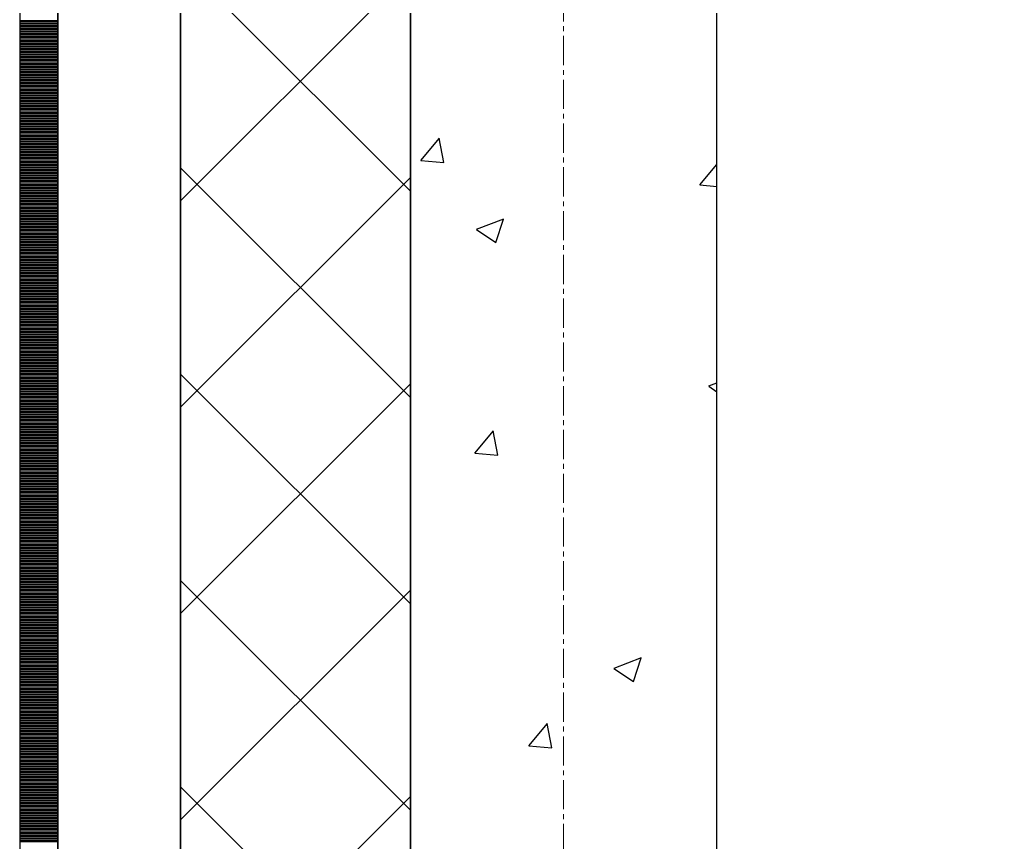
# Model space of a CAD drawing. Header units: millimetres. Extents: x 538266 to 1167394, y 114608 to 637157.
# Drawn here: x 1046079 to 1046721, y 562144 to 562681 of the extents above; entities that cross this region are included whole.
import ezdxf

# ---------------------------------------------------------------- set-up
doc = ezdxf.new("R2010")
doc.units = ezdxf.units.MM
doc.linetypes.add('CENTER2', pattern=[28.575, 19.05, -3.175, 3.175, -3.175])
doc.linetypes.add('DASHED', pattern=[19.05, 12.7, -6.35])
for name, color, linetype, lineweight in [('0) шт стен 3 эт', 150, 'Continuous', 60), ('АР_Стены ПЕНОблок', 52, 'Continuous', 20), ('АР_Тонкая', 254, 'Continuous', 5), ('АР_Утеплитель', 31, 'Continuous', 0), ('АР_Штриховка', 8, 'Continuous', 0)]:
    doc.layers.add(name, color=color, linetype=linetype, lineweight=lineweight)
doc.layers.add('АР_Делит', color=120, linetype='Continuous', lineweight=0, plot=False)
doc.layers.add('КР_Балки-0.5', color=60, linetype='Continuous', lineweight=50, plot=False)
doc.layers.add('РД_Оси_100', color=7, linetype='Continuous', lineweight=0, true_color=0x525252)

# ---------------------------------------------------------------- blocks, each defined once
blk = doc.blocks.new('СОШ_2200_АР_ОСИ_М100_28.05.24')
at = {"layer": 'АР_Делит', "color": 251, "linetype": 'DASHED', "true_color": 0x636466}
blk.add_lwpolyline([(114955, 135155), (114955, -355), (93595.036, -355), (93595.036, 13855), (94145, 13855), (94145, 68320), (66055, 68320), (66055, 13857.73), (83455, 13857.73), (83455, -355), (45245, -355), (45245, 13145), (44695, 13145), (44695, 26755), (45245, 26755), (45245, 68320), (20455, 68320), (20455, 26755), (27955, 26755), (27955, 13145), (-355, 13145), (-355, 100855)], dxfattribs=at)
at = {"layer": 'РД_Оси_100', "color": 251, "linetype": 'CENTER2', "true_color": 0x636466}
blk.add_line((0, -6155), (0, 139938.679), dxfattribs=at)
blk = doc.blocks.new('3_этаж1')
at = {"layer": 'АР_Стены ПЕНОблок', "color": 18, "linetype": 'Continuous', "lineweight": 25, "true_color": 0x000000}
for p, q in [((684283.57, 587568.74), (684283.57, 511368.74)), ((684483.57, 511368.74), (684483.57, 587568.74))]:
    blk.add_line(p, q, dxfattribs=at)
at = {"layer": 'АР_Тонкая', "color": 18, "linetype": 'Continuous', "lineweight": 25, "true_color": 0x000000}
for p, q in [((684028.57, 587568.74), (684028.57, 511368.74)), ((684053.57, 587568.74), (684053.57, 511368.74)), ((684053.57, 511368.74), (684053.57, 587568.74)), ((684133.57, 511368.74), (684133.57, 587568.74))]:
    blk.add_line(p, q, dxfattribs=at)
at = {"layer": 'АР_Утеплитель', "color": 18, "linetype": 'Continuous', "lineweight": 25, "true_color": 0x000000}
for p, q in [((684133.57, 587568.74), (684133.57, 511368.74)), ((684283.57, 511368.74), (684283.57, 587568.74))]:
    blk.add_line(p, q, dxfattribs=at)
at = {"layer": 'АР_Штриховка', "color": 18, "linetype": 'Continuous', "lineweight": 25, "true_color": 0x000000}
for p, q in [((684283.57, 562569.01), (684133.57, 562719.01)), ((684133.57, 562562.73), (684283.57, 562712.73)), ((684028.57, 562680.49), (684053.57, 562680.49)), ((684028.57, 562679.49), (684053.57, 562679.49)), ((684028.57, 562678.49), (684053.57, 562678.49)), ((684028.57, 562677.49), (684053.57, 562677.49)), ((684028.57, 562676.49), (684053.57, 562676.49)), ((684028.57, 562675.49), (684053.57, 562675.49)), ((684028.57, 562674.49), (684053.57, 562674.49)), ((684028.57, 562673.49), (684053.57, 562673.49)), ((684028.57, 562672.49), (684053.57, 562672.49)), ((684028.57, 562671.49), (684053.57, 562671.49)), ((684028.57, 562670.49), (684053.57, 562670.49)), ((684028.57, 562669.49), (684053.57, 562669.49)), ((684028.57, 562668.49), (684053.57, 562668.49)), ((684028.57, 562667.49), (684053.57, 562667.49)), ((684028.57, 562666.49), (684053.57, 562666.49)), ((684028.57, 562665.49), (684053.57, 562665.49)), ((684028.57, 562664.49), (684053.57, 562664.49)), ((684028.57, 562663.49), (684053.57, 562663.49)), ((684028.57, 562662.49), (684053.57, 562662.49)), ((684028.57, 562661.49), (684053.57, 562661.49)), ((684028.57, 562660.49), (684053.57, 562660.49)), ((684028.57, 562659.49), (684053.57, 562659.49)), ((684028.57, 562658.49), (684053.57, 562658.49)), ((684028.57, 562657.49), (684053.57, 562657.49)), ((684028.57, 562656.49), (684053.57, 562656.49)), ((684028.57, 562655.49), (684053.57, 562655.49)), ((684028.57, 562654.49), (684053.57, 562654.49)), ((684028.57, 562653.49), (684053.57, 562653.49)), ((684028.57, 562652.49), (684053.57, 562652.49)), ((684028.57, 562651.49), (684053.57, 562651.49)), ((684028.57, 562650.49), (684053.57, 562650.49)), ((684028.57, 562649.49), (684053.57, 562649.49)), ((684028.57, 562648.49), (684053.57, 562648.49)), ((684028.57, 562647.49), (684053.57, 562647.49)), ((684028.57, 562646.49), (684053.57, 562646.49)), ((684028.57, 562645.49), (684053.57, 562645.49)), ((684028.57, 562644.49), (684053.57, 562644.49)), ((684028.57, 562643.49), (684053.57, 562643.49)), ((684028.57, 562642.49), (684053.57, 562642.49)), ((684028.57, 562641.49), (684053.57, 562641.49)), ((684028.57, 562640.49), (684053.57, 562640.49)), ((684028.57, 562639.49), (684053.57, 562639.49)), ((684028.57, 562638.49), (684053.57, 562638.49)), ((684028.57, 562637.49), (684053.57, 562637.49)), ((684028.57, 562636.49), (684053.57, 562636.49)), ((684028.57, 562635.49), (684053.57, 562635.49)), ((684028.57, 562634.49), (684053.57, 562634.49)), ((684028.57, 562633.49), (684053.57, 562633.49)), ((684028.57, 562632.49), (684053.57, 562632.49)), ((684028.57, 562631.49), (684053.57, 562631.49)), ((684028.57, 562630.49), (684053.57, 562630.49)), ((684028.57, 562629.49), (684053.57, 562629.49)), ((684028.57, 562628.49), (684053.57, 562628.49)), ((684028.57, 562627.49), (684053.57, 562627.49)), ((684028.57, 562626.49), (684053.57, 562626.49)), ((684028.57, 562625.49), (684053.57, 562625.49)), ((684028.57, 562624.49), (684053.57, 562624.49)), ((684028.57, 562623.49), (684053.57, 562623.49)), ((684028.57, 562622.49), (684053.57, 562622.49)), ((684028.57, 562621.49), (684053.57, 562621.49)), ((684028.57, 562620.49), (684053.57, 562620.49)), ((684028.57, 562619.49), (684053.57, 562619.49)), ((684028.57, 562618.49), (684053.57, 562618.49)), ((684028.57, 562617.49), (684053.57, 562617.49)), ((684028.57, 562616.49), (684053.57, 562616.49)), ((684028.57, 562615.49), (684053.57, 562615.49)), ((684028.57, 562614.49), (684053.57, 562614.49)), ((684028.57, 562613.49), (684053.57, 562613.49)), ((684028.57, 562612.49), (684053.57, 562612.49)), ((684028.57, 562611.49), (684053.57, 562611.49)), ((684028.57, 562610.49), (684053.57, 562610.49)), ((684028.57, 562609.49), (684053.57, 562609.49)), ((684028.57, 562608.49), (684053.57, 562608.49)), ((684028.57, 562607.49), (684053.57, 562607.49)), ((684028.57, 562606.49), (684053.57, 562606.49)), ((684028.57, 562605.49), (684053.57, 562605.49)), ((684028.57, 562604.49), (684053.57, 562604.49)), ((684028.57, 562603.49), (684053.57, 562603.49)), ((684028.57, 562602.49), (684053.57, 562602.49)), ((684028.57, 562601.49), (684053.57, 562601.49)), ((684028.57, 562600.49), (684053.57, 562600.49)), ((684028.57, 562599.49), (684053.57, 562599.49)), ((684028.57, 562598.49), (684053.57, 562598.49)), ((684290.28, 562589.11), (684302.53, 562603.7)), ((684305.33, 562587.75), (684302.4, 562603.67)), ((684028.57, 562597.49), (684053.57, 562597.49)), ((684028.57, 562596.49), (684053.57, 562596.49)), ((684028.57, 562595.49), (684053.57, 562595.49)), ((684028.57, 562594.49), (684053.57, 562594.49)), ((684028.57, 562593.49), (684053.57, 562593.49)), ((684028.57, 562592.49), (684053.57, 562592.49)), ((684028.57, 562591.49), (684053.57, 562591.49)), ((684028.57, 562590.49), (684053.57, 562590.49)), ((684028.57, 562589.49), (684053.57, 562589.49)), ((684028.57, 562588.49), (684053.57, 562588.49)), ((684028.57, 562587.49), (684053.57, 562587.49)), ((684028.57, 562586.49), (684053.57, 562586.49)), ((684028.57, 562585.49), (684053.57, 562585.49)), ((684290.28, 562589.1), (684305.47, 562587.77)), ((684472.47, 562573.17), (684483.57, 562586.4)), ((684028.57, 562584.49), (684053.57, 562584.49)), ((684028.57, 562583.49), (684053.57, 562583.49)), ((684028.57, 562582.49), (684053.57, 562582.49)), ((684028.57, 562581.49), (684053.57, 562581.49)), ((684028.57, 562580.49), (684053.57, 562580.49)), ((684028.57, 562579.49), (684053.57, 562579.49)), ((684283.57, 562434.31), (684133.57, 562584.31)), ((684028.57, 562578.49), (684053.57, 562578.49)), ((684028.57, 562577.49), (684053.57, 562577.49)), ((684028.57, 562576.49), (684053.57, 562576.49)), ((684028.57, 562575.49), (684053.57, 562575.49)), ((684028.57, 562574.49), (684053.57, 562574.49)), ((684028.57, 562573.49), (684053.57, 562573.49)), ((684028.57, 562572.49), (684053.57, 562572.49)), ((684133.57, 562428.02), (684283.57, 562578.02)), ((684472.47, 562573.16), (684483.57, 562572.19)), ((684028.57, 562571.49), (684053.57, 562571.49)), ((684028.57, 562570.49), (684053.57, 562570.49)), ((684028.57, 562569.49), (684053.57, 562569.49)), ((684028.57, 562568.49), (684053.57, 562568.49)), ((684028.57, 562567.49), (684053.57, 562567.49)), ((684028.57, 562566.49), (684053.57, 562566.49)), ((684028.57, 562565.49), (684053.57, 562565.49)), ((684028.57, 562564.49), (684053.57, 562564.49)), ((684028.57, 562563.49), (684053.57, 562563.49)), ((684028.57, 562562.49), (684053.57, 562562.49)), ((684028.57, 562561.49), (684053.57, 562561.49)), ((684028.57, 562560.49), (684053.57, 562560.49)), ((684028.57, 562559.49), (684053.57, 562559.49)), ((684028.57, 562558.49), (684053.57, 562558.49)), ((684028.57, 562557.49), (684053.57, 562557.49)), ((684028.57, 562556.49), (684053.57, 562556.49)), ((684028.57, 562555.49), (684053.57, 562555.49)), ((684028.57, 562554.49), (684053.57, 562554.49)), ((684028.57, 562553.49), (684053.57, 562553.49)), ((684028.57, 562552.49), (684053.57, 562552.49)), ((684028.57, 562551.49), (684053.57, 562551.49)), ((684028.57, 562550.49), (684053.57, 562550.49)), ((684028.57, 562549.49), (684053.57, 562549.49)), ((684028.57, 562548.49), (684053.57, 562548.49)), ((684028.57, 562547.49), (684053.57, 562547.49)), ((684326.73, 562544.21), (684344.51, 562551.03)), ((684339.28, 562535.47), (684344.43, 562550.82)), ((684028.57, 562546.49), (684053.57, 562546.49)), ((684028.57, 562545.49), (684053.57, 562545.49)), ((684028.57, 562544.49), (684053.57, 562544.49)), ((684028.57, 562543.49), (684053.57, 562543.49)), ((684028.57, 562542.49), (684053.57, 562542.49)), ((684028.57, 562541.49), (684053.57, 562541.49)), ((684028.57, 562540.49), (684053.57, 562540.49)), ((684326.63, 562544), (684339.27, 562535.47)), ((684028.57, 562539.49), (684053.57, 562539.49)), ((684028.57, 562538.49), (684053.57, 562538.49)), ((684028.57, 562537.49), (684053.57, 562537.49)), ((684028.57, 562536.49), (684053.57, 562536.49)), ((684028.57, 562535.49), (684053.57, 562535.49)), ((684028.57, 562534.49), (684053.57, 562534.49)), ((684028.57, 562533.49), (684053.57, 562533.49)), ((684028.57, 562532.49), (684053.57, 562532.49)), ((684028.57, 562531.49), (684053.57, 562531.49)), ((684028.57, 562530.49), (684053.57, 562530.49)), ((684028.57, 562529.49), (684053.57, 562529.49)), ((684028.57, 562528.49), (684053.57, 562528.49)), ((684028.57, 562527.49), (684053.57, 562527.49)), ((684028.57, 562526.49), (684053.57, 562526.49)), ((684028.57, 562525.49), (684053.57, 562525.49)), ((684028.57, 562524.49), (684053.57, 562524.49)), ((684028.57, 562523.49), (684053.57, 562523.49)), ((684028.57, 562522.49), (684053.57, 562522.49)), ((684028.57, 562521.49), (684053.57, 562521.49)), ((684028.57, 562520.49), (684053.57, 562520.49)), ((684028.57, 562519.49), (684053.57, 562519.49)), ((684028.57, 562518.49), (684053.57, 562518.49)), ((684028.57, 562517.49), (684053.57, 562517.49)), ((684028.57, 562516.49), (684053.57, 562516.49)), ((684028.57, 562515.49), (684053.57, 562515.49)), ((684028.57, 562514.49), (684053.57, 562514.49)), ((684028.57, 562513.49), (684053.57, 562513.49)), ((684028.57, 562512.49), (684053.57, 562512.49)), ((684028.57, 562511.49), (684053.57, 562511.49)), ((684028.57, 562510.49), (684053.57, 562510.49)), ((684028.57, 562509.49), (684053.57, 562509.49)), ((684028.57, 562508.49), (684053.57, 562508.49)), ((684028.57, 562507.49), (684053.57, 562507.49)), ((684028.57, 562506.49), (684053.57, 562506.49)), ((684028.57, 562505.49), (684053.57, 562505.49)), ((684028.57, 562504.49), (684053.57, 562504.49)), ((684028.57, 562503.49), (684053.57, 562503.49)), ((684028.57, 562502.49), (684053.57, 562502.49)), ((684028.57, 562501.49), (684053.57, 562501.49)), ((684028.57, 562500.49), (684053.57, 562500.49)), ((684028.57, 562499.49), (684053.57, 562499.49)), ((684028.57, 562498.49), (684053.57, 562498.49)), ((684028.57, 562497.49), (684053.57, 562497.49)), ((684028.57, 562496.49), (684053.57, 562496.49)), ((684028.57, 562495.49), (684053.57, 562495.49)), ((684028.57, 562494.49), (684053.57, 562494.49)), ((684028.57, 562493.49), (684053.57, 562493.49)), ((684028.57, 562492.49), (684053.57, 562492.49)), ((684028.57, 562491.49), (684053.57, 562491.49)), ((684028.57, 562490.49), (684053.57, 562490.49)), ((684028.57, 562489.49), (684053.57, 562489.49)), ((684028.57, 562488.49), (684053.57, 562488.49)), ((684028.57, 562487.49), (684053.57, 562487.49)), ((684028.57, 562486.49), (684053.57, 562486.49)), ((684028.57, 562485.49), (684053.57, 562485.49)), ((684028.57, 562484.49), (684053.57, 562484.49)), ((684028.57, 562483.49), (684053.57, 562483.49)), ((684028.57, 562482.49), (684053.57, 562482.49)), ((684028.57, 562481.49), (684053.57, 562481.49)), ((684028.57, 562480.49), (684053.57, 562480.49)), ((684028.57, 562479.49), (684053.57, 562479.49)), ((684028.57, 562478.49), (684053.57, 562478.49)), ((684028.57, 562477.49), (684053.57, 562477.49)), ((684028.57, 562476.49), (684053.57, 562476.49)), ((684028.57, 562475.49), (684053.57, 562475.49)), ((684028.57, 562474.49), (684053.57, 562474.49)), ((684028.57, 562473.49), (684053.57, 562473.49)), ((684028.57, 562472.49), (684053.57, 562472.49)), ((684028.57, 562471.49), (684053.57, 562471.49)), ((684028.57, 562470.49), (684053.57, 562470.49)), ((684028.57, 562469.49), (684053.57, 562469.49)), ((684028.57, 562468.49), (684053.57, 562468.49)), ((684028.57, 562467.49), (684053.57, 562467.49)), ((684028.57, 562466.49), (684053.57, 562466.49)), ((684028.57, 562465.49), (684053.57, 562465.49)), ((684028.57, 562464.49), (684053.57, 562464.49)), ((684028.57, 562463.49), (684053.57, 562463.49)), ((684028.57, 562462.49), (684053.57, 562462.49)), ((684028.57, 562461.49), (684053.57, 562461.49)), ((684028.57, 562460.49), (684053.57, 562460.49)), ((684028.57, 562459.49), (684053.57, 562459.49)), ((684028.57, 562458.49), (684053.57, 562458.49)), ((684028.57, 562457.49), (684053.57, 562457.49)), ((684028.57, 562456.49), (684053.57, 562456.49)), ((684028.57, 562455.49), (684053.57, 562455.49)), ((684028.57, 562454.49), (684053.57, 562454.49)), ((684028.57, 562453.49), (684053.57, 562453.49)), ((684028.57, 562452.49), (684053.57, 562452.49)), ((684028.57, 562451.49), (684053.57, 562451.49)), ((684028.57, 562450.49), (684053.57, 562450.49)), ((684028.57, 562449.49), (684053.57, 562449.49)), ((684028.57, 562448.49), (684053.57, 562448.49)), ((684028.57, 562447.49), (684053.57, 562447.49)), ((684028.57, 562446.49), (684053.57, 562446.49)), ((684028.57, 562445.49), (684053.57, 562445.49)), ((684028.57, 562444.49), (684053.57, 562444.49)), ((684283.57, 562299.61), (684133.57, 562449.61)), ((684478.34, 562441.94), (684483.57, 562443.95)), ((684028.57, 562443.49), (684053.57, 562443.49)), ((684028.57, 562442.49), (684053.57, 562442.49)), ((684028.57, 562441.49), (684053.57, 562441.49)), ((684028.57, 562440.49), (684053.57, 562440.49)), ((684028.57, 562439.49), (684053.57, 562439.49)), ((684028.57, 562438.49), (684053.57, 562438.49)), ((684028.57, 562437.49), (684053.57, 562437.49)), ((684133.57, 562293.32), (684283.57, 562443.32)), ((684478.25, 562441.73), (684483.57, 562438.14)), ((684028.57, 562436.49), (684053.57, 562436.49)), ((684028.57, 562435.49), (684053.57, 562435.49)), ((684028.57, 562434.49), (684053.57, 562434.49)), ((684028.57, 562433.49), (684053.57, 562433.49)), ((684028.57, 562432.49), (684053.57, 562432.49)), ((684028.57, 562431.49), (684053.57, 562431.49)), ((684028.57, 562430.49), (684053.57, 562430.49)), ((684028.57, 562429.49), (684053.57, 562429.49)), ((684028.57, 562428.49), (684053.57, 562428.49)), ((684028.57, 562427.49), (684053.57, 562427.49)), ((684028.57, 562426.49), (684053.57, 562426.49)), ((684028.57, 562425.49), (684053.57, 562425.49)), ((684028.57, 562424.49), (684053.57, 562424.49)), ((684028.57, 562423.49), (684053.57, 562423.49)), ((684028.57, 562422.49), (684053.57, 562422.49)), ((684028.57, 562421.49), (684053.57, 562421.49)), ((684028.57, 562420.49), (684053.57, 562420.49)), ((684028.57, 562419.49), (684053.57, 562419.49)), ((684028.57, 562418.49), (684053.57, 562418.49)), ((684028.57, 562417.49), (684053.57, 562417.49)), ((684028.57, 562416.49), (684053.57, 562416.49)), ((684028.57, 562415.49), (684053.57, 562415.49)), ((684028.57, 562414.49), (684053.57, 562414.49)), ((684028.57, 562413.49), (684053.57, 562413.49)), ((684028.57, 562412.49), (684053.57, 562412.49)), ((684325.53, 562398.05), (684337.77, 562412.64)), ((684340.58, 562396.69), (684337.64, 562412.61)), ((684028.57, 562411.49), (684053.57, 562411.49)), ((684028.57, 562410.49), (684053.57, 562410.49)), ((684028.57, 562409.49), (684053.57, 562409.49)), ((684028.57, 562408.49), (684053.57, 562408.49)), ((684028.57, 562407.49), (684053.57, 562407.49)), ((684028.57, 562406.49), (684053.57, 562406.49)), ((684028.57, 562405.49), (684053.57, 562405.49)), ((684028.57, 562404.49), (684053.57, 562404.49)), ((684028.57, 562403.49), (684053.57, 562403.49)), ((684028.57, 562402.49), (684053.57, 562402.49)), ((684028.57, 562401.49), (684053.57, 562401.49)), ((684028.57, 562400.49), (684053.57, 562400.49)), ((684028.57, 562399.49), (684053.57, 562399.49)), ((684028.57, 562398.49), (684053.57, 562398.49)), ((684028.57, 562397.49), (684053.57, 562397.49)), ((684028.57, 562396.49), (684053.57, 562396.49)), ((684028.57, 562395.49), (684053.57, 562395.49)), ((684028.57, 562394.49), (684053.57, 562394.49)), ((684028.57, 562393.49), (684053.57, 562393.49)), ((684028.57, 562392.49), (684053.57, 562392.49)), ((684325.53, 562398.04), (684340.71, 562396.71)), ((684028.57, 562391.49), (684053.57, 562391.49)), ((684028.57, 562390.49), (684053.57, 562390.49)), ((684028.57, 562389.49), (684053.57, 562389.49)), ((684028.57, 562388.49), (684053.57, 562388.49)), ((684028.57, 562387.49), (684053.57, 562387.49)), ((684028.57, 562386.49), (684053.57, 562386.49)), ((684028.57, 562385.49), (684053.57, 562385.49)), ((684028.57, 562384.49), (684053.57, 562384.49)), ((684028.57, 562383.49), (684053.57, 562383.49)), ((684028.57, 562382.49), (684053.57, 562382.49)), ((684028.57, 562381.49), (684053.57, 562381.49)), ((684028.57, 562380.49), (684053.57, 562380.49)), ((684028.57, 562379.49), (684053.57, 562379.49)), ((684028.57, 562378.49), (684053.57, 562378.49)), ((684028.57, 562377.49), (684053.57, 562377.49)), ((684028.57, 562376.49), (684053.57, 562376.49)), ((684028.57, 562375.49), (684053.57, 562375.49)), ((684028.57, 562374.49), (684053.57, 562374.49)), ((684028.57, 562373.49), (684053.57, 562373.49)), ((684028.57, 562372.49), (684053.57, 562372.49)), ((684028.57, 562371.49), (684053.57, 562371.49)), ((684028.57, 562370.49), (684053.57, 562370.49)), ((684028.57, 562369.49), (684053.57, 562369.49)), ((684028.57, 562368.49), (684053.57, 562368.49)), ((684028.57, 562367.49), (684053.57, 562367.49)), ((684028.57, 562366.49), (684053.57, 562366.49)), ((684028.57, 562365.49), (684053.57, 562365.49)), ((684028.57, 562364.49), (684053.57, 562364.49)), ((684028.57, 562363.49), (684053.57, 562363.49)), ((684028.57, 562362.49), (684053.57, 562362.49)), ((684028.57, 562361.49), (684053.57, 562361.49)), ((684028.57, 562360.49), (684053.57, 562360.49)), ((684028.57, 562359.49), (684053.57, 562359.49)), ((684028.57, 562358.49), (684053.57, 562358.49)), ((684028.57, 562357.49), (684053.57, 562357.49)), ((684028.57, 562356.49), (684053.57, 562356.49)), ((684028.57, 562355.49), (684053.57, 562355.49)), ((684028.57, 562354.49), (684053.57, 562354.49)), ((684028.57, 562353.49), (684053.57, 562353.49)), ((684028.57, 562352.49), (684053.57, 562352.49)), ((684028.57, 562351.49), (684053.57, 562351.49)), ((684028.57, 562350.49), (684053.57, 562350.49)), ((684028.57, 562349.49), (684053.57, 562349.49)), ((684028.57, 562348.49), (684053.57, 562348.49)), ((684028.57, 562347.49), (684053.57, 562347.49)), ((684028.57, 562346.49), (684053.57, 562346.49)), ((684028.57, 562345.49), (684053.57, 562345.49)), ((684028.57, 562344.49), (684053.57, 562344.49)), ((684028.57, 562343.49), (684053.57, 562343.49)), ((684028.57, 562342.49), (684053.57, 562342.49)), ((684028.57, 562341.49), (684053.57, 562341.49)), ((684028.57, 562340.49), (684053.57, 562340.49)), ((684028.57, 562339.49), (684053.57, 562339.49)), ((684028.57, 562338.49), (684053.57, 562338.49)), ((684028.57, 562337.49), (684053.57, 562337.49)), ((684028.57, 562336.49), (684053.57, 562336.49)), ((684028.57, 562335.49), (684053.57, 562335.49)), ((684028.57, 562334.49), (684053.57, 562334.49)), ((684028.57, 562333.49), (684053.57, 562333.49)), ((684028.57, 562332.49), (684053.57, 562332.49)), ((684028.57, 562331.49), (684053.57, 562331.49)), ((684028.57, 562330.49), (684053.57, 562330.49)), ((684028.57, 562329.49), (684053.57, 562329.49)), ((684028.57, 562328.49), (684053.57, 562328.49)), ((684028.57, 562327.49), (684053.57, 562327.49)), ((684028.57, 562326.49), (684053.57, 562326.49)), ((684028.57, 562325.49), (684053.57, 562325.49)), ((684028.57, 562324.49), (684053.57, 562324.49)), ((684028.57, 562323.49), (684053.57, 562323.49)), ((684028.57, 562322.49), (684053.57, 562322.49)), ((684028.57, 562321.49), (684053.57, 562321.49)), ((684028.57, 562320.49), (684053.57, 562320.49)), ((684028.57, 562319.49), (684053.57, 562319.49)), ((684028.57, 562318.49), (684053.57, 562318.49)), ((684028.57, 562317.49), (684053.57, 562317.49)), ((684028.57, 562316.49), (684053.57, 562316.49)), ((684028.57, 562315.49), (684053.57, 562315.49)), ((684028.57, 562314.49), (684053.57, 562314.49)), ((684028.57, 562313.49), (684053.57, 562313.49)), ((684028.57, 562312.49), (684053.57, 562312.49)), ((684028.57, 562311.49), (684053.57, 562311.49)), ((684028.57, 562310.49), (684053.57, 562310.49)), ((684028.57, 562309.49), (684053.57, 562309.49)), ((684283.57, 562164.9), (684133.57, 562314.9)), ((684028.57, 562308.49), (684053.57, 562308.49)), ((684028.57, 562307.49), (684053.57, 562307.49)), ((684028.57, 562306.49), (684053.57, 562306.49)), ((684028.57, 562305.49), (684053.57, 562305.49)), ((684028.57, 562304.49), (684053.57, 562304.49)), ((684028.57, 562303.49), (684053.57, 562303.49)), ((684028.57, 562302.49), (684053.57, 562302.49)), ((684133.57, 562158.62), (684283.57, 562308.62)), ((684028.57, 562301.49), (684053.57, 562301.49)), ((684028.57, 562300.49), (684053.57, 562300.49)), ((684028.57, 562299.49), (684053.57, 562299.49)), ((684028.57, 562298.49), (684053.57, 562298.49)), ((684028.57, 562297.49), (684053.57, 562297.49)), ((684028.57, 562296.49), (684053.57, 562296.49)), ((684028.57, 562295.49), (684053.57, 562295.49)), ((684028.57, 562294.49), (684053.57, 562294.49)), ((684028.57, 562293.49), (684053.57, 562293.49)), ((684028.57, 562292.49), (684053.57, 562292.49)), ((684028.57, 562291.49), (684053.57, 562291.49)), ((684028.57, 562290.49), (684053.57, 562290.49)), ((684028.57, 562289.49), (684053.57, 562289.49)), ((684028.57, 562288.49), (684053.57, 562288.49)), ((684028.57, 562287.49), (684053.57, 562287.49)), ((684028.57, 562286.49), (684053.57, 562286.49)), ((684028.57, 562285.49), (684053.57, 562285.49)), ((684028.57, 562284.49), (684053.57, 562284.49)), ((684028.57, 562283.49), (684053.57, 562283.49)), ((684028.57, 562282.49), (684053.57, 562282.49)), ((684028.57, 562281.49), (684053.57, 562281.49)), ((684028.57, 562280.49), (684053.57, 562280.49)), ((684028.57, 562279.49), (684053.57, 562279.49)), ((684028.57, 562278.49), (684053.57, 562278.49)), ((684028.57, 562277.49), (684053.57, 562277.49)), ((684028.57, 562276.49), (684053.57, 562276.49)), ((684028.57, 562275.49), (684053.57, 562275.49)), ((684028.57, 562274.49), (684053.57, 562274.49)), ((684028.57, 562273.49), (684053.57, 562273.49)), ((684028.57, 562272.49), (684053.57, 562272.49)), ((684028.57, 562271.49), (684053.57, 562271.49)), ((684028.57, 562270.49), (684053.57, 562270.49)), ((684028.57, 562269.49), (684053.57, 562269.49)), ((684028.57, 562268.49), (684053.57, 562268.49)), ((684028.57, 562267.49), (684053.57, 562267.49)), ((684028.57, 562266.49), (684053.57, 562266.49)), ((684028.57, 562265.49), (684053.57, 562265.49)), ((684028.57, 562264.49), (684053.57, 562264.49)), ((684416.54, 562257.75), (684434.33, 562264.58)), ((684429.09, 562249.02), (684434.24, 562264.37)), ((684028.57, 562263.49), (684053.57, 562263.49)), ((684028.57, 562262.49), (684053.57, 562262.49)), ((684028.57, 562261.49), (684053.57, 562261.49)), ((684028.57, 562260.49), (684053.57, 562260.49)), ((684028.57, 562259.49), (684053.57, 562259.49)), ((684028.57, 562258.49), (684053.57, 562258.49)), ((684028.57, 562257.49), (684053.57, 562257.49)), ((684416.45, 562257.54), (684429.08, 562249.02)), ((684028.57, 562256.49), (684053.57, 562256.49)), ((684028.57, 562255.49), (684053.57, 562255.49)), ((684028.57, 562254.49), (684053.57, 562254.49)), ((684028.57, 562253.49), (684053.57, 562253.49)), ((684028.57, 562252.49), (684053.57, 562252.49)), ((684028.57, 562251.49), (684053.57, 562251.49)), ((684028.57, 562250.49), (684053.57, 562250.49)), ((684028.57, 562249.49), (684053.57, 562249.49)), ((684028.57, 562248.49), (684053.57, 562248.49)), ((684028.57, 562247.49), (684053.57, 562247.49)), ((684028.57, 562246.49), (684053.57, 562246.49)), ((684028.57, 562245.49), (684053.57, 562245.49)), ((684028.57, 562244.49), (684053.57, 562244.49)), ((684028.57, 562243.49), (684053.57, 562243.49)), ((684028.57, 562242.49), (684053.57, 562242.49)), ((684028.57, 562241.49), (684053.57, 562241.49)), ((684028.57, 562240.49), (684053.57, 562240.49)), ((684028.57, 562239.49), (684053.57, 562239.49)), ((684028.57, 562238.49), (684053.57, 562238.49)), ((684028.57, 562237.49), (684053.57, 562237.49)), ((684028.57, 562236.49), (684053.57, 562236.49)), ((684028.57, 562235.49), (684053.57, 562235.49)), ((684028.57, 562234.49), (684053.57, 562234.49)), ((684028.57, 562233.49), (684053.57, 562233.49)), ((684028.57, 562232.49), (684053.57, 562232.49)), ((684028.57, 562231.49), (684053.57, 562231.49)), ((684028.57, 562230.49), (684053.57, 562230.49)), ((684028.57, 562229.49), (684053.57, 562229.49)), ((684028.57, 562228.49), (684053.57, 562228.49)), ((684028.57, 562227.49), (684053.57, 562227.49)), ((684028.57, 562226.49), (684053.57, 562226.49)), ((684028.57, 562225.49), (684053.57, 562225.49)), ((684028.57, 562224.49), (684053.57, 562224.49)), ((684028.57, 562223.49), (684053.57, 562223.49)), ((684028.57, 562222.49), (684053.57, 562222.49)), ((684028.57, 562221.49), (684053.57, 562221.49)), ((684028.57, 562220.49), (684053.57, 562220.49)), ((684028.57, 562219.49), (684053.57, 562219.49)), ((684360.77, 562206.99), (684373.02, 562221.59)), ((684375.82, 562205.63), (684372.88, 562221.55)), ((684028.57, 562218.49), (684053.57, 562218.49)), ((684028.57, 562217.49), (684053.57, 562217.49)), ((684028.57, 562216.49), (684053.57, 562216.49)), ((684028.57, 562215.49), (684053.57, 562215.49)), ((684028.57, 562214.49), (684053.57, 562214.49)), ((684028.57, 562213.49), (684053.57, 562213.49)), ((684028.57, 562212.49), (684053.57, 562212.49)), ((684028.57, 562211.49), (684053.57, 562211.49)), ((684028.57, 562210.49), (684053.57, 562210.49)), ((684028.57, 562209.49), (684053.57, 562209.49)), ((684028.57, 562208.49), (684053.57, 562208.49)), ((684028.57, 562207.49), (684053.57, 562207.49)), ((684028.57, 562206.49), (684053.57, 562206.49)), ((684360.77, 562206.98), (684375.95, 562205.66)), ((684028.57, 562205.49), (684053.57, 562205.49)), ((684028.57, 562204.49), (684053.57, 562204.49)), ((684028.57, 562203.49), (684053.57, 562203.49)), ((684028.57, 562202.49), (684053.57, 562202.49)), ((684028.57, 562201.49), (684053.57, 562201.49)), ((684028.57, 562200.49), (684053.57, 562200.49)), ((684028.57, 562199.49), (684053.57, 562199.49)), ((684028.57, 562198.49), (684053.57, 562198.49)), ((684028.57, 562197.49), (684053.57, 562197.49)), ((684028.57, 562196.49), (684053.57, 562196.49)), ((684028.57, 562195.49), (684053.57, 562195.49)), ((684028.57, 562194.49), (684053.57, 562194.49)), ((684028.57, 562193.49), (684053.57, 562193.49)), ((684028.57, 562192.49), (684053.57, 562192.49)), ((684028.57, 562191.49), (684053.57, 562191.49)), ((684028.57, 562190.49), (684053.57, 562190.49)), ((684028.57, 562189.49), (684053.57, 562189.49)), ((684028.57, 562188.49), (684053.57, 562188.49)), ((684028.57, 562187.49), (684053.57, 562187.49)), ((684028.57, 562186.49), (684053.57, 562186.49)), ((684028.57, 562185.49), (684053.57, 562185.49)), ((684028.57, 562184.49), (684053.57, 562184.49)), ((684028.57, 562183.49), (684053.57, 562183.49)), ((684028.57, 562182.49), (684053.57, 562182.49)), ((684028.57, 562181.49), (684053.57, 562181.49)), ((684028.57, 562180.49), (684053.57, 562180.49)), ((684028.57, 562179.49), (684053.57, 562179.49)), ((684028.57, 562178.49), (684053.57, 562178.49)), ((684028.57, 562177.49), (684053.57, 562177.49)), ((684028.57, 562176.49), (684053.57, 562176.49)), ((684028.57, 562175.49), (684053.57, 562175.49)), ((684028.57, 562174.49), (684053.57, 562174.49)), ((684283.57, 562030.2), (684133.57, 562180.2)), ((684133.57, 562023.91), (684283.57, 562173.91)), ((684028.57, 562173.49), (684053.57, 562173.49)), ((684028.57, 562172.49), (684053.57, 562172.49)), ((684028.57, 562171.49), (684053.57, 562171.49)), ((684028.57, 562170.49), (684053.57, 562170.49)), ((684028.57, 562169.49), (684053.57, 562169.49)), ((684028.57, 562168.49), (684053.57, 562168.49)), ((684028.57, 562167.49), (684053.57, 562167.49)), ((684028.57, 562166.49), (684053.57, 562166.49)), ((684028.57, 562165.49), (684053.57, 562165.49)), ((684028.57, 562164.49), (684053.57, 562164.49)), ((684028.57, 562163.49), (684053.57, 562163.49)), ((684028.57, 562162.49), (684053.57, 562162.49)), ((684028.57, 562161.49), (684053.57, 562161.49)), ((684028.57, 562160.49), (684053.57, 562160.49)), ((684028.57, 562159.49), (684053.57, 562159.49)), ((684028.57, 562158.49), (684053.57, 562158.49)), ((684028.57, 562157.49), (684053.57, 562157.49)), ((684028.57, 562156.49), (684053.57, 562156.49)), ((684028.57, 562155.49), (684053.57, 562155.49)), ((684028.57, 562154.49), (684053.57, 562154.49)), ((684028.57, 562153.49), (684053.57, 562153.49)), ((684028.57, 562152.49), (684053.57, 562152.49)), ((684028.57, 562151.49), (684053.57, 562151.49)), ((684028.57, 562150.49), (684053.57, 562150.49)), ((684028.57, 562149.49), (684053.57, 562149.49)), ((684028.57, 562148.49), (684053.57, 562148.49)), ((684028.57, 562147.49), (684053.57, 562147.49)), ((684028.57, 562146.49), (684053.57, 562146.49)), ((684028.57, 562145.49), (684053.57, 562145.49)), ((684028.57, 562144.49), (684053.57, 562144.49))]:
    blk.add_line(p, q, dxfattribs=at)
at = {"layer": 'КР_Балки-0.5', "color": 18, "lineweight": 25, "ltscale": 200, "true_color": 0x000000}
blk.add_line((684283.57, 561068.74), (684283.57, 587568.74), dxfattribs=at)

msp = doc.modelspace()

# ---------------------------------------------------------------- block references
at = {"layer": '0) шт стен 3 эт', "color": 5, "lineweight": 25}
msp.add_blockref('3_этаж1', (362050.01, 0), dxfattribs=at)
at = {"layer": 'РД_Оси_100', "lineweight": 25}
msp.add_blockref('СОШ_2200_АР_ОСИ_М100_28.05.24', (1046433.58, 496768.74), dxfattribs=at)

doc.saveas('drawing.dxf')
